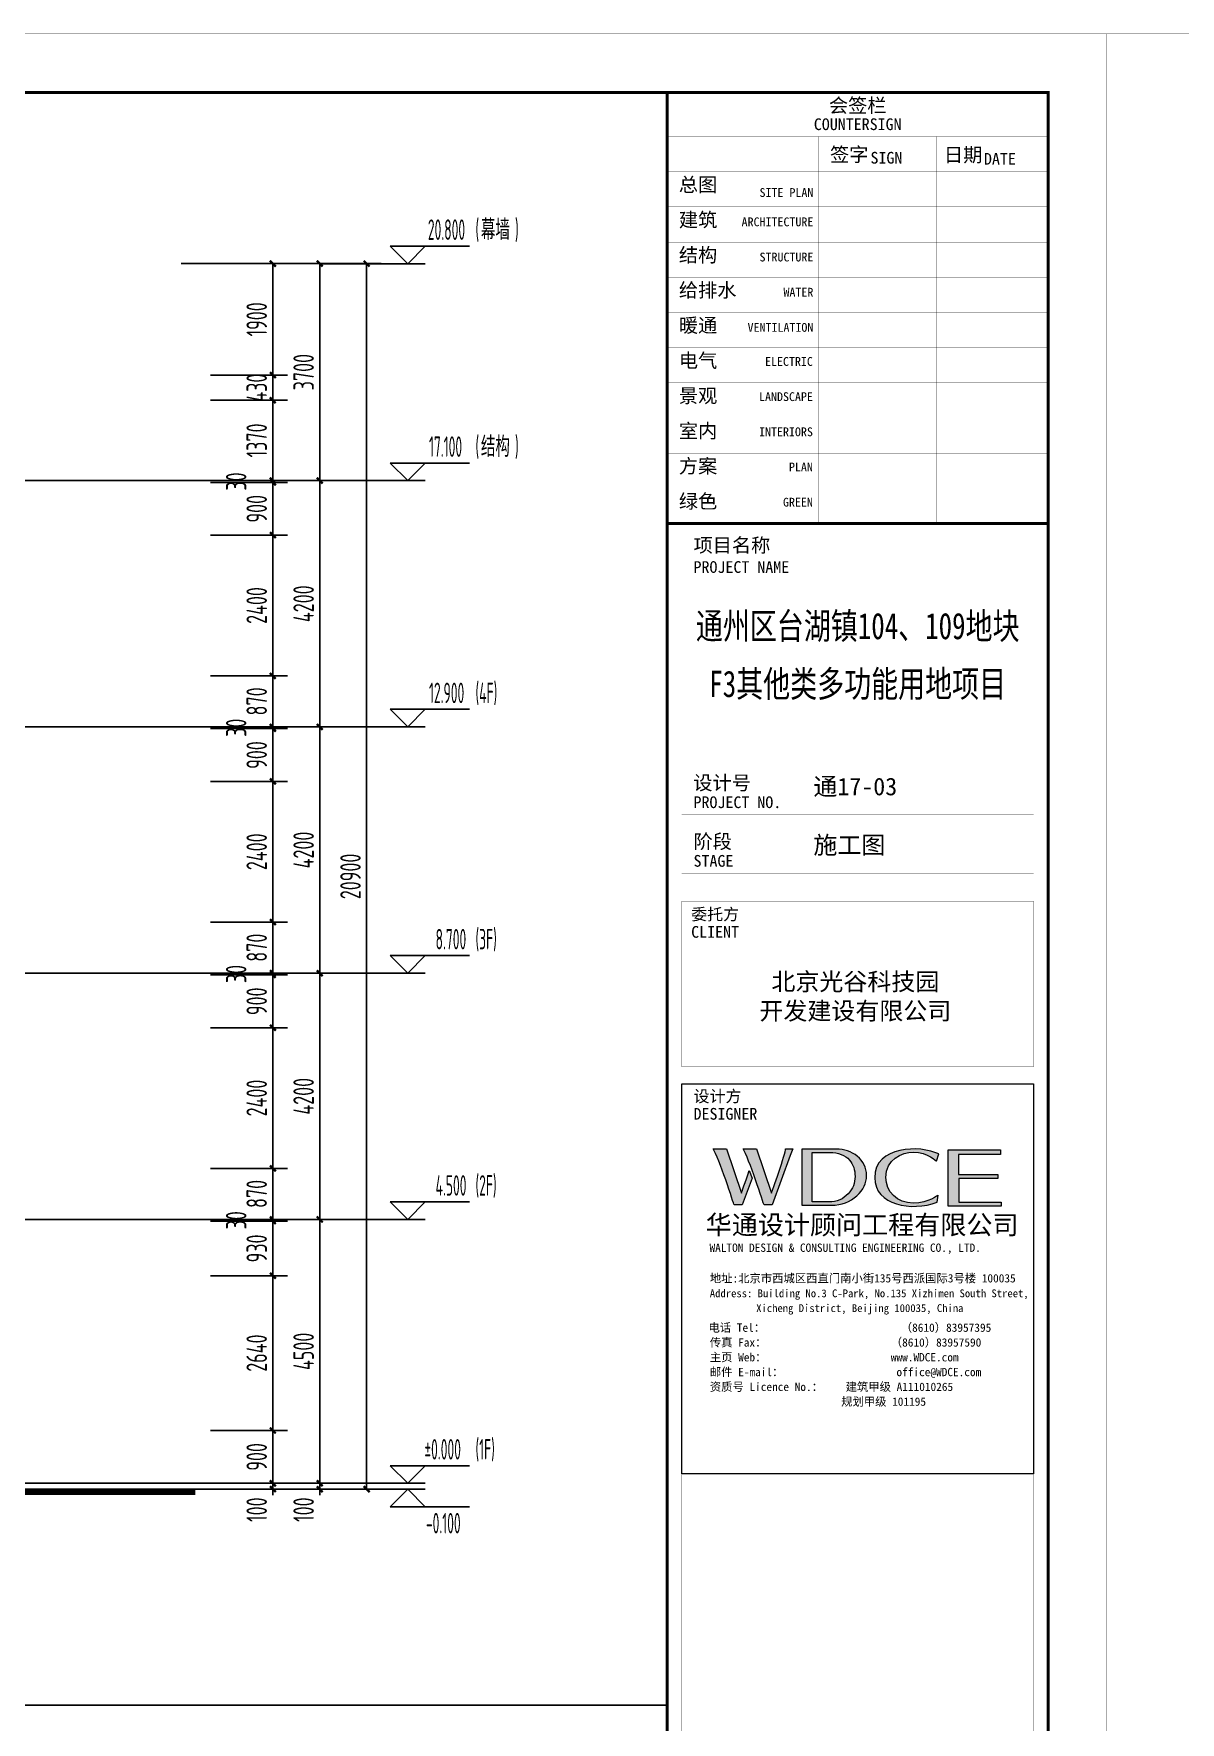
# Model space of a CAD drawing. Extents: x -863035 to 270371, y -8918 to 240488.
# Drawn here: x 126482 to 146036, y 143382 to 172177 of the extents above; entities that cross this region are included whole.
import ezdxf
from ezdxf.enums import TextEntityAlignment as Align

# ---------------------------------------------------------------- set-up
doc = ezdxf.new("R2010")
doc.units = 0
doc.header["$LTSCALE"] = 1000
doc.header["$MEASUREMENT"] = 0
doc.linetypes.add('109-34 轴网$0$L1$0$$AUDIT_BAD_LTYPE1', pattern=[0])
for name, color, linetype in [('01-标注_尺寸', 124, 'Continuous'), ('01-标注_标高', 200, 'Continuous'), ('01-标注_轴线坐标', 132, 'Continuous'), ('02-TEXT_标注', 130, 'Continuous'), ('E-立面', 255, 'Continuous'), ('E-立面轮廓', 241, 'Continuous')]:
    doc.layers.add(name, color=color, linetype=linetype)
doc.layers.add('04-不打印_辅助线', color=165, linetype='Continuous', plot=False)
doc.styles.add('_TCH_DIM', font='ROS1', dxfattribs={"width": 0.75, "bigfont": 'JD'})
doc.styles.add('_TCH_DIM_T3', font='ROS1', dxfattribs={"width": 0.75, "bigfont": 'JD'})
doc.styles.add('图签信息$0$hwxh', font='STXIHEI.TTF')
doc.styles.add('图签信息$0$华文细黑', font='STXIHEI.TTF', dxfattribs={"height": 10})
doc.dimstyles.new('_TCH_ARCH&&100', dxfattribs={"dimtxt": 350, "dimasz": 100, "dimexe": 250, "dimexo": 300, "dimgap": 100, "dimtad": 1, "dimdec": 0, "dimzin": 0, "dimdsep": 46, "dimtxsty": '_TCH_DIM_T3', "dimblk": 'ARCHTICK', "dimcen": 0.09, "dimclrt": 7, "dimazin": 2, "dimtfac": 1, "dimtdec": 0, "dimtix": 1, "dimtmove": 2, "dimatfit": 3, "dimfxl": 0, "dimtolj": 1, "dimtzin": 0, "dimarcsym": 0})

# ---------------------------------------------------------------- blocks, each defined once
blk = doc.blocks.new('图签信息$0$logo2')
h = blk.add_hatch(color=7)
h.paths.add_polyline_path([(19.02, -7.36), (15.84, -7.36), (15.84, -3.97), (18.97, -3.97), (18.97, -4.24), (16.46, -4.24), (16.46, -5.45), (18.81, -5.45), (18.81, -5.69), (16.47, -5.69), (16.47, -7.12), (19.02, -7.12)])
edge = h.paths.add_edge_path()
edge.add_spline(control_points=[(15.26, -4.21), (15.26, -4.21), (15.13, -4.65), (15.13, -4.65), (15.13, -4.65), (14.62, -4.1), (13.73, -4.1), (13.04, -4.1), (12.07, -4.54), (12.08, -5.62), (12.08, -6.49), (12.77, -7.16), (13.73, -7.17), (14.66, -7.17), (15.23, -6.68), (15.23, -6.68), (15.23, -6.68), (15.16, -7.11), (15.16, -7.11), (13.63, -7.7), (11.42, -7.29), (11.41, -5.64), (11.4, -3.72), (14.16, -3.66), (15.26, -4.21)], knot_values=[0, 0, 0, 0, 1, 1, 1, 2, 2, 2, 3, 3, 3, 4, 4, 4, 5, 5, 5, 6, 6, 6, 7, 7, 7, 8, 8, 8, 8], degree=3, periodic=0)
edge = h.paths.add_edge_path(flags=16)
edge.add_spline(control_points=[(10.23, -5.57), (10.23, -5.16), (10.12, -4.83), (9.9, -4.58), (9.63, -4.27), (9.23, -4.12), (8.69, -4.12), (8.69, -4.12), (7.64, -4.12), (7.64, -4.12), (7.64, -4.12), (7.64, -7.1), (7.64, -7.1), (7.64, -7.1), (8.66, -7.1), (8.66, -7.1), (9.13, -7.1), (9.52, -6.93), (9.82, -6.6), (10.09, -6.31), (10.23, -5.96), (10.23, -5.57)], knot_values=[0, 0, 0, 0, 1, 1, 1, 2, 2, 2, 3, 3, 3, 4, 4, 4, 5, 5, 5, 6, 6, 6, 7, 7, 7, 7], degree=3, periodic=0)
edge = h.paths.add_edge_path()
edge.add_spline(control_points=[(10.92, -5.51), (10.92, -5.96), (10.72, -6.37), (10.34, -6.72), (9.92, -7.1), (9.41, -7.29), (8.82, -7.29), (8.82, -7.29), (7.03, -7.29), (7.03, -7.29), (7.03, -7.29), (7.03, -3.92), (7.03, -3.92), (7.03, -3.92), (9.1, -3.92), (9.1, -3.92), (9.59, -3.92), (10.01, -4.06), (10.36, -4.34), (10.73, -4.64), (10.92, -5.03), (10.92, -5.51)], knot_values=[0, 0, 0, 0, 1, 1, 1, 2, 2, 2, 3, 3, 3, 4, 4, 4, 5, 5, 5, 6, 6, 6, 7, 7, 7, 7], degree=3, periodic=0)
at = {"lineweight": 0}
blk.add_lwpolyline([(19.02, -7.36), (15.84, -7.36), (15.84, -3.97), (18.97, -3.97), (18.97, -4.24), (16.46, -4.24), (16.46, -5.45), (18.81, -5.45), (18.81, -5.69), (16.47, -5.69), (16.47, -7.12), (19.02, -7.12), (19.02, -7.36)], dxfattribs=at)
for points, knots in [([(10.92, -5.51), (10.92, -5.96), (10.72, -6.37), (10.34, -6.72), (9.92, -7.1), (9.41, -7.29), (8.82, -7.29), (8.82, -7.29), (7.03, -7.29), (7.03, -7.29), (7.03, -7.29), (7.03, -3.92), (7.03, -3.92), (7.03, -3.92), (9.1, -3.92), (9.1, -3.92), (9.59, -3.92), (10.01, -4.06), (10.36, -4.34), (10.73, -4.64), (10.92, -5.03), (10.92, -5.51)], [0, 0, 0, 0, 1, 1, 1, 2, 2, 2, 3, 3, 3, 4, 4, 4, 5, 5, 5, 6, 6, 6, 7, 7, 7, 7]), ([(15.26, -4.21), (15.26, -4.21), (15.13, -4.65), (15.13, -4.65), (15.13, -4.65), (14.62, -4.1), (13.73, -4.1), (13.04, -4.1), (12.07, -4.54), (12.08, -5.62), (12.08, -6.49), (12.77, -7.16), (13.73, -7.17), (14.66, -7.17), (15.23, -6.68), (15.23, -6.68), (15.23, -6.68), (15.16, -7.11), (15.16, -7.11), (13.63, -7.7), (11.42, -7.29), (11.41, -5.64), (11.4, -3.72), (14.16, -3.66), (15.26, -4.21)], [0, 0, 0, 0, 1, 1, 1, 2, 2, 2, 3, 3, 3, 4, 4, 4, 5, 5, 5, 6, 6, 6, 7, 7, 7, 8, 8, 8, 8]), ([(10.23, -5.57), (10.23, -5.16), (10.12, -4.83), (9.9, -4.58), (9.63, -4.27), (9.23, -4.12), (8.69, -4.12), (8.69, -4.12), (7.64, -4.12), (7.64, -4.12), (7.64, -4.12), (7.64, -7.1), (7.64, -7.1), (7.64, -7.1), (8.66, -7.1), (8.66, -7.1), (9.13, -7.1), (9.52, -6.93), (9.82, -6.6), (10.09, -6.31), (10.23, -5.96), (10.23, -5.57)], [0, 0, 0, 0, 1, 1, 1, 2, 2, 2, 3, 3, 3, 4, 4, 4, 5, 5, 5, 6, 6, 6, 7, 7, 7, 7])]:
    blk.add_open_spline(points, degree=3, knots=knots, dxfattribs=at)
blk = doc.blocks.new('图签信息$0$logo1')
h = blk.add_hatch(color=8)
edge = h.paths.add_edge_path()
edge.add_spline(control_points=[(3.86, -5.21), (3.63, -5.88), (3.39, -6.56), (3.39, -6.56), (3.39, -6.56), (2.5, -3.91), (2.5, -3.91), (2.5, -3.91), (1.8, -3.91), (1.69, -3.91), (2.02, -4.39), (2.95, -7.27), (2.95, -7.27), (2.95, -7.27), (3.44, -7.27), (3.44, -7.27), (3.44, -7.27), (4.03, -5.66), (4.03, -5.66), (4.03, -5.66), (3.86, -5.21), (3.86, -5.21)], knot_values=[0, 0, 0, 0, 1, 1, 1, 2, 2, 2, 3, 3, 3, 4, 4, 4, 5, 5, 5, 6, 6, 6, 7, 7, 7, 7], degree=3, periodic=0)
h = blk.add_hatch(color=7)
edge = h.paths.add_edge_path()
edge.add_spline(control_points=[(6.04, -3.91), (6.09, -4.1), (5.2, -6.56), (5.2, -6.56), (5.2, -6.56), (4.3, -3.91), (4.3, -3.91), (4.3, -3.91), (3.6, -3.91), (3.49, -3.91), (3.82, -4.39), (4.75, -7.27), (4.75, -7.27), (4.75, -7.27), (5.24, -7.27), (5.24, -7.27), (5.24, -7.27), (6.33, -4.3), (6.33, -4.3), (6.33, -4.3), (6.48, -3.91), (6.48, -3.91), (6.48, -3.91), (6.21, -3.91), (6.04, -3.91)], knot_values=[0, 0, 0, 0, 1, 1, 1, 2, 2, 2, 3, 3, 3, 4, 4, 4, 5, 5, 5, 6, 6, 6, 7, 7, 7, 8, 8, 8, 8], degree=3, periodic=0)
at = {"color": 8, "lineweight": 0}
blk.add_open_spline([(3.86, -5.21), (3.63, -5.88), (3.39, -6.56), (3.39, -6.56), (3.39, -6.56), (2.5, -3.91), (2.5, -3.91), (2.5, -3.91), (1.8, -3.91), (1.69, -3.91), (2.02, -4.39), (2.95, -7.27), (2.95, -7.27), (2.95, -7.27), (3.44, -7.27), (3.44, -7.27), (3.44, -7.27), (4.03, -5.66), (4.03, -5.66), (4.03, -5.66), (3.86, -5.21), (3.86, -5.21)], degree=3, knots=[0, 0, 0, 0, 1, 1, 1, 2, 2, 2, 3, 3, 3, 4, 4, 4, 5, 5, 5, 6, 6, 6, 7, 7, 7, 7], dxfattribs=at)
at = {"lineweight": 0}
blk.add_open_spline([(6.04, -3.91), (6.09, -4.1), (5.2, -6.56), (5.2, -6.56), (5.2, -6.56), (4.3, -3.91), (4.3, -3.91), (4.3, -3.91), (3.6, -3.91), (3.49, -3.91), (3.82, -4.39), (4.75, -7.27), (4.75, -7.27), (4.75, -7.27), (5.24, -7.27), (5.24, -7.27), (5.24, -7.27), (6.33, -4.3), (6.33, -4.3), (6.33, -4.3), (6.48, -3.91), (6.48, -3.91), (6.48, -3.91), (6.21, -3.91), (6.04, -3.91)], degree=3, knots=[0, 0, 0, 0, 1, 1, 1, 2, 2, 2, 3, 3, 3, 4, 4, 4, 5, 5, 5, 6, 6, 6, 7, 7, 7, 8, 8, 8, 8], dxfattribs=at)
blk.add_blockref('图签信息$0$logo2', (0, 0))
blk = doc.blocks.new('图签信息$0$时间-logo')
at = {"layer": 'Defpoints', "lineweight": 0}
blk.add_lwpolyline([(0, -23.46), (-21.17, -23.46), (-21.17, 0), (0, 0), (0, -23.46)], dxfattribs=at)
blk.add_blockref('图签信息$0$logo1', (-20.97, 0))
at = {"style": '图签信息$0$hwxh'}
for s, height, p in [('华通设计顾问工程有限公司 ', 1.15, (-19.73, -9.05)), ('WALTON DESIGN & CONSULTING ENGINEERING CO., LTD.', 0.5, (-19.5, -10.1)), ('地址:北京市西城区西直门南小街135号西派国际3号楼 100035', 0.5, (-19.48, -11.94)), ('Address: Building No.3 C-Park, No.135 Xizhimen South Street, ', 0.47, (-19.48, -12.83)), ('Xicheng District, Beijing 100035, China ', 0.47, (-16.69, -13.72)), ('电话 Tel：                        （8610）83957395 ', 0.5, (-19.56, -14.91)), ('传真 Fax：                      （8610）83957590 ', 0.5, (-19.48, -15.8)), ('主页 Web：                      www.WDCE.com ', 0.5, (-19.48, -16.69)), ('邮件 E-mail：                    office@WDCE.com ', 0.5, (-19.48, -17.58)), ('资质号 Licence No.：    建筑甲级 A111010265 ', 0.5, (-19.48, -18.47)), ('   规划甲级 101195', 0.5, (-12.6, -19.36))]:
    blk.add_text(s, height=height, dxfattribs=at).set_placement(p)
blk = doc.blocks.new('图签信息')
at = {"const_width": 0.5}
for points in [[(-65, 574), (-65, 500.5), (0, 500.5), (0, 574)], [(-65, 0), (0, 0), (0, 500.5), (-65, 500.5)]]:
    blk.add_lwpolyline(points, close=True, dxfattribs=at)
at = {"const_width": 0.05}
for points in [[(-65, 566.5), (0, 566.5)], [(-39.14, 566.5), (-39.14, 500.5)], [(-19.1, 566.5), (-19.1, 500.5)], [(-65, 560.5), (0, 560.5)], [(-65, 554.5), (0, 554.5)], [(-65, 548.5), (0, 548.5)], [(-65, 542.5), (0, 542.5)], [(-65, 536.5), (0, 536.5)], [(-65, 530.5), (0, 530.5)], [(-65, 524.5), (0, 524.5)], [(-65, 518.5), (0, 518.5)], [(-65, 512.5), (0, 512.5)], [(-65, 512.5), (0, 512.5)], [(-65, 506.5), (0, 506.5)], [(-65, 500.5), (0, 500.5)], [(-62.5, 450.87), (-2.5, 450.87)], [(-62.5, 440.87), (-2.5, 440.87)], [(-2.5, 407.85), (-2.5, 436.12), (-62.5, 436.12), (-62.5, 407.85)], [(-62.5, 407.85), (-2.5, 407.85)], [(-62.5, 404.92), (-62.5, 227.83)], [(-62.5, 404.92), (-2.5, 404.92)], [(-62.5, 227.83), (-2.5, 227.83), (-2.5, 404.92)], [(-57.5, 338.36), (-7.5, 338.36)]]:
    blk.add_lwpolyline(points, dxfattribs=at)
at = {"ltscale": 0.001, "xscale": 2.834689937531525, "yscale": 2.834689937531525, "zscale": 2.834689937531525}
blk.add_blockref('图签信息$0$时间-logo', (-2.5, 404.92), dxfattribs=at)
at = {"style": '图签信息$0$华文细黑'}
for s, height, p in [('会签栏', 2.4, (-32.5, 573)), ('COUNTERSIGN', 2, (-32.5, 569.6))]:
    blk.add_text(s, height=height, dxfattribs=at).set_placement(p, align=Align.TOP_CENTER)
for s, height, p in [('签字', 2.4, (-37.22, 564.63)), ('日期', 2.4, (-17.79, 564.58)), ('SIGN', 2, (-30.32, 563.88)), ('DATE', 2, (-10.96, 563.7)), ('总图', 2.4, (-63, 559.5)), ('建筑', 2.4, (-63, 553.5)), ('结构', 2.4, (-63, 547.5)), ('给排水', 2.4, (-63, 541.5)), ('暖通', 2.4, (-63, 535.5)), ('电气', 2.4, (-63, 529.5)), ('景观', 2.4, (-63, 523.5)), ('室内', 2.4, (-63, 517.5)), ('方案', 2.4, (-63, 511.5)), ('绿色', 2.4, (-63, 505.5)), ('项目名称', 2.4, (-60.5, 498)), ('PROJECT NAME', 2, (-60.5, 494.08)), ('设计号', 2.4, (-60.54, 457.48)), ('PROJECT NO.', 2, (-60.5, 453.97)), ('阶段', 2.4, (-60.5, 447.47)), ('STAGE', 2, (-60.5, 443.97)), ('委托方', 2, (-60.9, 434.86)), ('CLIENT', 2, (-60.9, 431.86)), ('设计方', 2, (-60.5, 403.83)), ('DESIGNER', 2, (-60.5, 400.83))]:
    blk.add_text(s, height=height, dxfattribs=at).set_placement(p, align=Align.TOP_LEFT)
for s, p in [('SITE PLAN', (-40.06, 557.7)), ('ARCHITECTURE', (-40.06, 552.7)), ('STRUCTURE', (-40.06, 546.7)), ('WATER', (-40.06, 540.7)), ('VENTILATION', (-40.06, 534.7)), ('ELECTRIC', (-40.14, 528.89)), ('LANDSCAPE', (-40.14, 522.89)), ('INTERIORS', (-40.14, 516.89)), ('PLAN', (-40.14, 510.89)), ('GREEN', (-40.14, 504.89))]:
    blk.add_text(s, height=1.5, dxfattribs=at).set_placement(p, align=Align.TOP_RIGHT)
at = {"color": 4, "style": '图签信息$0$华文细黑', "width": 0.75}
for s, p in [('通州区台湖镇104、109地块', (-32.5, 480.78)), ('F3其他类多功能用地项目', (-32.5, 470.91))]:
    blk.add_text(s, height=4.5, dxfattribs=at).set_placement(p, align=Align.CENTER)
at = {"color": 4, "ltscale": 0.001, "char_height": 3, "width": 58.4895, "style": '图签信息$0$华文细黑'}
for s, insert, attachment_point in [('通17-03', (-40.06, 455.51), 4), ('施工图', (-40.06, 445.51), 4), ('北京光谷科技园\\P开发建设有限公司', (-32.9, 419.71), 5)]:
    blk.add_mtext(s, dxfattribs=dict(at, insert=insert, attachment_point=attachment_point))
blk = doc.blocks.new('图签-A1')
at = {"color": 2}
blk.add_blockref('图签信息', (0, 0), dxfattribs=at)
blk = doc.blocks.new('图框-A1')
for points, const_width in [([(0, 0), (841, 0), (841, 594), (0, 594)], 0.05), ([(766, 584), (25, 584), (25, 10), (766, 10)], 0.5)]:
    blk.add_lwpolyline(points, close=True, dxfattribs=dict(const_width=const_width))
blk = doc.blocks.new('_ArchTick')
at = {"color": 0, "linetype": 'ByBlock', "const_width": 0.4}
blk.add_lwpolyline([(-0.5, -0.5), (0.5, 0.5)], dxfattribs=at)
blk = doc.blocks.new('*D2307')
at = {"layer": '01-标注_轴线坐标', "color": 0, "lineweight": -2, "transparency": 16777216}
for p, q in [((66612, -2918), (69225, -2918)), ((68975, -23818), (68975, -2918)), ((66612, -23818), (69225, -23818))]:
    blk.add_line(p, q, dxfattribs=at)
at = {"layer": 'Defpoints', "color": 0, "transparency": 16777216}
for p in [(66312, -2918), (68975, -2918), (66312, -23818)]:
    blk.add_point(p, dxfattribs=at)
at = {"layer": '01-标注_轴线坐标', "color": 0, "lineweight": -2, "transparency": 16777216, "xscale": 100, "yscale": 100, "zscale": 100}
for p, rotation in [((68975, -2918), 90), ((68975, -23818), 270)]:
    blk.add_blockref('_ArchTick', p, dxfattribs=dict(at, rotation=rotation))
at = {"layer": '01-标注_轴线坐标', "color": 7, "transparency": 16777216, "insert": (68700, -13368), "char_height": 350, "attachment_point": 5, "rotation": 90, "style": '_TCH_DIM_T3'}
blk.add_mtext('\\A1;20900', dxfattribs=at)
blk = doc.blocks.new('*D2335')
at = {"layer": '01-标注_尺寸', "color": 0, "lineweight": -2, "transparency": 16777216}
for p, q in [((66312, -2918), (67625, -2918)), ((67375, -4818), (67375, -2918)), ((66312, -4818), (67625, -4818))]:
    blk.add_line(p, q, dxfattribs=at)
at = {"layer": 'Defpoints', "color": 0, "transparency": 16777216}
for p in [(66012, -2918), (67375, -2918), (66012, -4818)]:
    blk.add_point(p, dxfattribs=at)
at = {"layer": '01-标注_尺寸', "color": 0, "lineweight": -2, "transparency": 16777216, "xscale": 100, "yscale": 100, "zscale": 100}
for p, rotation in [((67375, -2918), 90), ((67375, -4818), 270)]:
    blk.add_blockref('_ArchTick', p, dxfattribs=dict(at, rotation=rotation))
at = {"layer": '01-标注_尺寸', "color": 7, "transparency": 16777216, "insert": (67100, -3868), "char_height": 350, "attachment_point": 5, "rotation": 90, "style": '_TCH_DIM_T3'}
blk.add_mtext('\\A1;1900', dxfattribs=at)
blk = doc.blocks.new('*D2336')
at = {"layer": '01-标注_尺寸', "color": 0, "lineweight": -2, "transparency": 16777216}
for p, q in [((66312, -4818), (67625, -4818)), ((67375, -4818), (67375, -4718)), ((67375, -5248), (67375, -4818)), ((66312, -5248), (67625, -5248)), ((67375, -5248), (67375, -5348))]:
    blk.add_line(p, q, dxfattribs=at)
at = {"layer": 'Defpoints', "color": 0, "transparency": 16777216}
for p in [(66012, -4818), (67375, -4818), (66012, -5248)]:
    blk.add_point(p, dxfattribs=at)
at = {"layer": '01-标注_尺寸', "color": 0, "lineweight": -2, "transparency": 16777216, "xscale": 100, "yscale": 100, "zscale": 100}
for p, rotation in [((67375, -4818), 270), ((67375, -5248), 90)]:
    blk.add_blockref('_ArchTick', p, dxfattribs=dict(at, rotation=rotation))
at = {"layer": '01-标注_尺寸', "color": 7, "transparency": 16777216, "insert": (67100, -5033), "char_height": 350, "attachment_point": 5, "rotation": 90, "style": '_TCH_DIM_T3'}
blk.add_mtext('\\A1;430', dxfattribs=at)
blk = doc.blocks.new('*D2337')
at = {"layer": '01-标注_尺寸', "color": 0, "lineweight": -2, "transparency": 16777216}
for p, q in [((66312, -5248), (67625, -5248)), ((67375, -6618), (67375, -5248)), ((66312, -6618), (67625, -6618))]:
    blk.add_line(p, q, dxfattribs=at)
at = {"layer": 'Defpoints', "color": 0, "transparency": 16777216}
for p in [(66012, -5248), (67375, -5248), (66012, -6618)]:
    blk.add_point(p, dxfattribs=at)
at = {"layer": '01-标注_尺寸', "color": 0, "lineweight": -2, "transparency": 16777216, "xscale": 100, "yscale": 100, "zscale": 100}
for p, rotation in [((67375, -5248), 90), ((67375, -6618), 270)]:
    blk.add_blockref('_ArchTick', p, dxfattribs=dict(at, rotation=rotation))
at = {"layer": '01-标注_尺寸', "color": 7, "transparency": 16777216, "insert": (67100, -5933), "char_height": 350, "attachment_point": 5, "rotation": 90, "style": '_TCH_DIM_T3'}
blk.add_mtext('\\A1;1370', dxfattribs=at)
blk = doc.blocks.new('*D2338')
at = {"layer": '01-标注_尺寸', "color": 0, "lineweight": -2, "transparency": 16777216}
for p, q in [((66312, -6618), (67625, -6618)), ((67375, -6618), (67375, -6518)), ((67375, -6648), (67375, -6618)), ((66312, -6648), (67625, -6648)), ((67375, -6648), (67375, -6748))]:
    blk.add_line(p, q, dxfattribs=at)
at = {"layer": 'Defpoints', "color": 0, "transparency": 16777216}
for p in [(66012, -6618), (67375, -6618), (66012, -6648)]:
    blk.add_point(p, dxfattribs=at)
at = {"layer": '01-标注_尺寸', "color": 0, "lineweight": -2, "transparency": 16777216, "xscale": 100, "yscale": 100, "zscale": 100}
for p, rotation in [((67375, -6618), 270), ((67375, -6648), 90)]:
    blk.add_blockref('_ArchTick', p, dxfattribs=dict(at, rotation=rotation))
at = {"layer": '01-标注_尺寸', "color": 7, "transparency": 16777216, "insert": (66750, -6633), "char_height": 350, "attachment_point": 5, "rotation": 90, "style": '_TCH_DIM_T3'}
blk.add_mtext('\\A1;30', dxfattribs=at)
blk = doc.blocks.new('*D2339')
at = {"layer": '01-标注_尺寸', "color": 0, "lineweight": -2, "transparency": 16777216}
for p, q in [((66312, -6648), (67625, -6648)), ((67375, -7548), (67375, -6648)), ((66312, -7548), (67625, -7548))]:
    blk.add_line(p, q, dxfattribs=at)
at = {"layer": 'Defpoints', "color": 0, "transparency": 16777216}
for p in [(66012, -6648), (67375, -6648), (66012, -7548)]:
    blk.add_point(p, dxfattribs=at)
at = {"layer": '01-标注_尺寸', "color": 0, "lineweight": -2, "transparency": 16777216, "xscale": 100, "yscale": 100, "zscale": 100}
for p, rotation in [((67375, -6648), 90), ((67375, -7548), 270)]:
    blk.add_blockref('_ArchTick', p, dxfattribs=dict(at, rotation=rotation))
at = {"layer": '01-标注_尺寸', "color": 7, "transparency": 16777216, "insert": (67100, -7098), "char_height": 350, "attachment_point": 5, "rotation": 90, "style": '_TCH_DIM_T3'}
blk.add_mtext('\\A1;900', dxfattribs=at)
blk = doc.blocks.new('*D2340')
at = {"layer": '01-标注_尺寸', "color": 0, "lineweight": -2, "transparency": 16777216}
for p, q in [((66312, -7548), (67625, -7548)), ((67375, -9948), (67375, -7548)), ((66312, -9948), (67625, -9948))]:
    blk.add_line(p, q, dxfattribs=at)
at = {"layer": 'Defpoints', "color": 0, "transparency": 16777216}
for p in [(66012, -7548), (67375, -7548), (66012, -9948)]:
    blk.add_point(p, dxfattribs=at)
at = {"layer": '01-标注_尺寸', "color": 0, "lineweight": -2, "transparency": 16777216, "xscale": 100, "yscale": 100, "zscale": 100}
for p, rotation in [((67375, -7548), 90), ((67375, -9948), 270)]:
    blk.add_blockref('_ArchTick', p, dxfattribs=dict(at, rotation=rotation))
at = {"layer": '01-标注_尺寸', "color": 7, "transparency": 16777216, "insert": (67100, -8748), "char_height": 350, "attachment_point": 5, "rotation": 90, "style": '_TCH_DIM_T3'}
blk.add_mtext('\\A1;2400', dxfattribs=at)
blk = doc.blocks.new('*D2341')
at = {"layer": '01-标注_尺寸', "color": 0, "lineweight": -2, "transparency": 16777216}
for p, q in [((66312, -9948), (67625, -9948)), ((67375, -10818), (67375, -9948)), ((66312, -10818), (67625, -10818))]:
    blk.add_line(p, q, dxfattribs=at)
at = {"layer": 'Defpoints', "color": 0, "transparency": 16777216}
for p in [(66012, -9948), (67375, -9948), (66012, -10818)]:
    blk.add_point(p, dxfattribs=at)
at = {"layer": '01-标注_尺寸', "color": 0, "lineweight": -2, "transparency": 16777216, "xscale": 100, "yscale": 100, "zscale": 100}
for p, rotation in [((67375, -9948), 90), ((67375, -10818), 270)]:
    blk.add_blockref('_ArchTick', p, dxfattribs=dict(at, rotation=rotation))
at = {"layer": '01-标注_尺寸', "color": 7, "transparency": 16777216, "insert": (67100, -10383), "char_height": 350, "attachment_point": 5, "rotation": 90, "style": '_TCH_DIM_T3'}
blk.add_mtext('\\A1;870', dxfattribs=at)
blk = doc.blocks.new('*D2342')
at = {"layer": '01-标注_尺寸', "color": 0, "lineweight": -2, "transparency": 16777216}
for p, q in [((66312, -10818), (67625, -10818)), ((66312, -10848), (67625, -10848)), ((67375, -10818), (67375, -10718)), ((67375, -10848), (67375, -10818)), ((67375, -10848), (67375, -10948))]:
    blk.add_line(p, q, dxfattribs=at)
at = {"layer": 'Defpoints', "color": 0, "transparency": 16777216}
for p in [(66012, -10818), (66012, -10848), (67375, -10818)]:
    blk.add_point(p, dxfattribs=at)
at = {"layer": '01-标注_尺寸', "color": 0, "lineweight": -2, "transparency": 16777216, "xscale": 100, "yscale": 100, "zscale": 100}
for p, rotation in [((67375, -10818), 270), ((67375, -10848), 90)]:
    blk.add_blockref('_ArchTick', p, dxfattribs=dict(at, rotation=rotation))
at = {"layer": '01-标注_尺寸', "color": 7, "transparency": 16777216, "insert": (66750, -10833), "char_height": 350, "attachment_point": 5, "rotation": 90, "style": '_TCH_DIM_T3'}
blk.add_mtext('\\A1;30', dxfattribs=at)
blk = doc.blocks.new('*D2343')
at = {"layer": '01-标注_尺寸', "color": 0, "lineweight": -2, "transparency": 16777216}
for p, q in [((66312, -10848), (67625, -10848)), ((67375, -11748), (67375, -10848)), ((66312, -11748), (67625, -11748))]:
    blk.add_line(p, q, dxfattribs=at)
at = {"layer": 'Defpoints', "color": 0, "transparency": 16777216}
for p in [(66012, -10848), (67375, -10848), (66012, -11748)]:
    blk.add_point(p, dxfattribs=at)
at = {"layer": '01-标注_尺寸', "color": 0, "lineweight": -2, "transparency": 16777216, "xscale": 100, "yscale": 100, "zscale": 100}
for p, rotation in [((67375, -10848), 90), ((67375, -11748), 270)]:
    blk.add_blockref('_ArchTick', p, dxfattribs=dict(at, rotation=rotation))
at = {"layer": '01-标注_尺寸', "color": 7, "transparency": 16777216, "insert": (67100, -11298), "char_height": 350, "attachment_point": 5, "rotation": 90, "style": '_TCH_DIM_T3'}
blk.add_mtext('\\A1;900', dxfattribs=at)
blk = doc.blocks.new('*D2344')
at = {"layer": '01-标注_尺寸', "color": 0, "lineweight": -2, "transparency": 16777216}
for p, q in [((66312, -11748), (67625, -11748)), ((67375, -14148), (67375, -11748)), ((66312, -14148), (67625, -14148))]:
    blk.add_line(p, q, dxfattribs=at)
at = {"layer": 'Defpoints', "color": 0, "transparency": 16777216}
for p in [(66012, -11748), (67375, -11748), (66012, -14148)]:
    blk.add_point(p, dxfattribs=at)
at = {"layer": '01-标注_尺寸', "color": 0, "lineweight": -2, "transparency": 16777216, "xscale": 100, "yscale": 100, "zscale": 100}
for p, rotation in [((67375, -11748), 90), ((67375, -14148), 270)]:
    blk.add_blockref('_ArchTick', p, dxfattribs=dict(at, rotation=rotation))
at = {"layer": '01-标注_尺寸', "color": 7, "transparency": 16777216, "insert": (67100, -12948), "char_height": 350, "attachment_point": 5, "rotation": 90, "style": '_TCH_DIM_T3'}
blk.add_mtext('\\A1;2400', dxfattribs=at)
blk = doc.blocks.new('*D2345')
at = {"layer": '01-标注_尺寸', "color": 0, "lineweight": -2, "transparency": 16777216}
for p, q in [((66312, -14148), (67625, -14148)), ((67375, -15018), (67375, -14148)), ((66312, -15018), (67625, -15018))]:
    blk.add_line(p, q, dxfattribs=at)
at = {"layer": 'Defpoints', "color": 0, "transparency": 16777216}
for p in [(66012, -14148), (67375, -14148), (66012, -15018)]:
    blk.add_point(p, dxfattribs=at)
at = {"layer": '01-标注_尺寸', "color": 0, "lineweight": -2, "transparency": 16777216, "xscale": 100, "yscale": 100, "zscale": 100}
for p, rotation in [((67375, -14148), 90), ((67375, -15018), 270)]:
    blk.add_blockref('_ArchTick', p, dxfattribs=dict(at, rotation=rotation))
at = {"layer": '01-标注_尺寸', "color": 7, "transparency": 16777216, "insert": (67100, -14583), "char_height": 350, "attachment_point": 5, "rotation": 90, "style": '_TCH_DIM_T3'}
blk.add_mtext('\\A1;870', dxfattribs=at)
blk = doc.blocks.new('*D2346')
at = {"layer": '01-标注_尺寸', "color": 0, "lineweight": -2, "transparency": 16777216}
for p, q in [((67375, -15018), (67375, -14918)), ((66312, -15018), (67625, -15018)), ((66312, -15048), (67625, -15048)), ((67375, -15048), (67375, -15018)), ((67375, -15048), (67375, -15148))]:
    blk.add_line(p, q, dxfattribs=at)
at = {"layer": 'Defpoints', "color": 0, "transparency": 16777216}
for p in [(66012, -15018), (66012, -15048), (67375, -15018)]:
    blk.add_point(p, dxfattribs=at)
at = {"layer": '01-标注_尺寸', "color": 0, "lineweight": -2, "transparency": 16777216, "xscale": 100, "yscale": 100, "zscale": 100}
for p, rotation in [((67375, -15018), 270), ((67375, -15048), 90)]:
    blk.add_blockref('_ArchTick', p, dxfattribs=dict(at, rotation=rotation))
at = {"layer": '01-标注_尺寸', "color": 7, "transparency": 16777216, "insert": (66750, -15033), "char_height": 350, "attachment_point": 5, "rotation": 90, "style": '_TCH_DIM_T3'}
blk.add_mtext('\\A1;30', dxfattribs=at)
blk = doc.blocks.new('*D2347')
at = {"layer": '01-标注_尺寸', "color": 0, "lineweight": -2, "transparency": 16777216}
for p, q in [((66312, -15048), (67625, -15048)), ((67375, -15948), (67375, -15048)), ((66312, -15948), (67625, -15948))]:
    blk.add_line(p, q, dxfattribs=at)
at = {"layer": 'Defpoints', "color": 0, "transparency": 16777216}
for p in [(66012, -15048), (67375, -15048), (66012, -15948)]:
    blk.add_point(p, dxfattribs=at)
at = {"layer": '01-标注_尺寸', "color": 0, "lineweight": -2, "transparency": 16777216, "xscale": 100, "yscale": 100, "zscale": 100}
for p, rotation in [((67375, -15048), 90), ((67375, -15948), 270)]:
    blk.add_blockref('_ArchTick', p, dxfattribs=dict(at, rotation=rotation))
at = {"layer": '01-标注_尺寸', "color": 7, "transparency": 16777216, "insert": (67100, -15498), "char_height": 350, "attachment_point": 5, "rotation": 90, "style": '_TCH_DIM_T3'}
blk.add_mtext('\\A1;900', dxfattribs=at)
blk = doc.blocks.new('*D2348')
at = {"layer": '01-标注_尺寸', "color": 0, "lineweight": -2, "transparency": 16777216}
for p, q in [((66312, -15948), (67625, -15948)), ((67375, -18348), (67375, -15948)), ((66312, -18348), (67625, -18348))]:
    blk.add_line(p, q, dxfattribs=at)
at = {"layer": 'Defpoints', "color": 0, "transparency": 16777216}
for p in [(66012, -15948), (67375, -15948), (66012, -18348)]:
    blk.add_point(p, dxfattribs=at)
at = {"layer": '01-标注_尺寸', "color": 0, "lineweight": -2, "transparency": 16777216, "xscale": 100, "yscale": 100, "zscale": 100}
for p, rotation in [((67375, -15948), 90), ((67375, -18348), 270)]:
    blk.add_blockref('_ArchTick', p, dxfattribs=dict(at, rotation=rotation))
at = {"layer": '01-标注_尺寸', "color": 7, "transparency": 16777216, "insert": (67100, -17148), "char_height": 350, "attachment_point": 5, "rotation": 90, "style": '_TCH_DIM_T3'}
blk.add_mtext('\\A1;2400', dxfattribs=at)
blk = doc.blocks.new('*D2349')
at = {"layer": '01-标注_尺寸', "color": 0, "lineweight": -2, "transparency": 16777216}
for p, q in [((66312, -18348), (67625, -18348)), ((67375, -19218), (67375, -18348)), ((66312, -19218), (67625, -19218))]:
    blk.add_line(p, q, dxfattribs=at)
at = {"layer": 'Defpoints', "color": 0, "transparency": 16777216}
for p in [(66012, -18348), (67375, -18348), (66012, -19218)]:
    blk.add_point(p, dxfattribs=at)
at = {"layer": '01-标注_尺寸', "color": 0, "lineweight": -2, "transparency": 16777216, "xscale": 100, "yscale": 100, "zscale": 100}
for p, rotation in [((67375, -18348), 90), ((67375, -19218), 270)]:
    blk.add_blockref('_ArchTick', p, dxfattribs=dict(at, rotation=rotation))
at = {"layer": '01-标注_尺寸', "color": 7, "transparency": 16777216, "insert": (67100, -18783), "char_height": 350, "attachment_point": 5, "rotation": 90, "style": '_TCH_DIM_T3'}
blk.add_mtext('\\A1;870', dxfattribs=at)
blk = doc.blocks.new('*D2350')
at = {"layer": '01-标注_尺寸', "color": 0, "lineweight": -2, "transparency": 16777216}
for p, q in [((66312, -19218), (67625, -19218)), ((66312, -19248), (67625, -19248)), ((67375, -19218), (67375, -19118)), ((67375, -19248), (67375, -19218)), ((67375, -19248), (67375, -19348))]:
    blk.add_line(p, q, dxfattribs=at)
at = {"layer": 'Defpoints', "color": 0, "transparency": 16777216}
for p in [(66012, -19218), (66012, -19248), (67375, -19218)]:
    blk.add_point(p, dxfattribs=at)
at = {"layer": '01-标注_尺寸', "color": 0, "lineweight": -2, "transparency": 16777216, "xscale": 100, "yscale": 100, "zscale": 100}
for p, rotation in [((67375, -19218), 270), ((67375, -19248), 90)]:
    blk.add_blockref('_ArchTick', p, dxfattribs=dict(at, rotation=rotation))
at = {"layer": '01-标注_尺寸', "color": 7, "transparency": 16777216, "insert": (66750, -19233), "char_height": 350, "attachment_point": 5, "rotation": 90, "style": '_TCH_DIM_T3'}
blk.add_mtext('\\A1;30', dxfattribs=at)
blk = doc.blocks.new('*D2351')
at = {"layer": '01-标注_尺寸', "color": 0, "lineweight": -2, "transparency": 16777216}
for p, q in [((66312, -19248), (67625, -19248)), ((67375, -20178), (67375, -19248)), ((66312, -20178), (67625, -20178))]:
    blk.add_line(p, q, dxfattribs=at)
at = {"layer": 'Defpoints', "color": 0, "transparency": 16777216}
for p in [(66012, -19248), (67375, -19248), (66012, -20178)]:
    blk.add_point(p, dxfattribs=at)
at = {"layer": '01-标注_尺寸', "color": 0, "lineweight": -2, "transparency": 16777216, "xscale": 100, "yscale": 100, "zscale": 100}
for p, rotation in [((67375, -19248), 90), ((67375, -20178), 270)]:
    blk.add_blockref('_ArchTick', p, dxfattribs=dict(at, rotation=rotation))
at = {"layer": '01-标注_尺寸', "color": 7, "transparency": 16777216, "insert": (67100, -19713), "char_height": 350, "attachment_point": 5, "rotation": 90, "style": '_TCH_DIM_T3'}
blk.add_mtext('\\A1;930', dxfattribs=at)
blk = doc.blocks.new('*D2352')
at = {"layer": '01-标注_尺寸', "color": 0, "lineweight": -2, "transparency": 16777216}
for p, q in [((66312, -20178), (67625, -20178)), ((67375, -22818), (67375, -20178)), ((66312, -22818), (67625, -22818))]:
    blk.add_line(p, q, dxfattribs=at)
at = {"layer": 'Defpoints', "color": 0, "transparency": 16777216}
for p in [(66012, -20178), (67375, -20178), (66012, -22818)]:
    blk.add_point(p, dxfattribs=at)
at = {"layer": '01-标注_尺寸', "color": 0, "lineweight": -2, "transparency": 16777216, "xscale": 100, "yscale": 100, "zscale": 100}
for p, rotation in [((67375, -20178), 90), ((67375, -22818), 270)]:
    blk.add_blockref('_ArchTick', p, dxfattribs=dict(at, rotation=rotation))
at = {"layer": '01-标注_尺寸', "color": 7, "transparency": 16777216, "insert": (67100, -21498), "char_height": 350, "attachment_point": 5, "rotation": 90, "style": '_TCH_DIM_T3'}
blk.add_mtext('\\A1;2640', dxfattribs=at)
blk = doc.blocks.new('*D2353')
at = {"layer": '01-标注_尺寸', "color": 0, "lineweight": -2, "transparency": 16777216}
for p, q in [((66312, -22818), (67625, -22818)), ((67375, -23718), (67375, -22818)), ((66312, -23718), (67625, -23718))]:
    blk.add_line(p, q, dxfattribs=at)
at = {"layer": 'Defpoints', "color": 0, "transparency": 16777216}
for p in [(66012, -22818), (67375, -22818), (66012, -23718)]:
    blk.add_point(p, dxfattribs=at)
at = {"layer": '01-标注_尺寸', "color": 0, "lineweight": -2, "transparency": 16777216, "xscale": 100, "yscale": 100, "zscale": 100}
for p, rotation in [((67375, -22818), 90), ((67375, -23718), 270)]:
    blk.add_blockref('_ArchTick', p, dxfattribs=dict(at, rotation=rotation))
at = {"layer": '01-标注_尺寸', "color": 7, "transparency": 16777216, "insert": (67100, -23268), "char_height": 350, "attachment_point": 5, "rotation": 90, "style": '_TCH_DIM_T3'}
blk.add_mtext('\\A1;900', dxfattribs=at)
blk = doc.blocks.new('*D2354')
at = {"layer": '01-标注_尺寸', "color": 0, "lineweight": -2, "transparency": 16777216}
for p, q in [((66312, -23718), (67625, -23718)), ((66312, -23818), (67625, -23818)), ((67375, -23718), (67375, -23618)), ((67375, -23818), (67375, -23718)), ((67375, -23818), (67375, -23918))]:
    blk.add_line(p, q, dxfattribs=at)
at = {"layer": 'Defpoints', "color": 0, "transparency": 16777216}
for p in [(66012, -23718), (66012, -23818), (67375, -23718)]:
    blk.add_point(p, dxfattribs=at)
at = {"layer": '01-标注_尺寸', "color": 0, "lineweight": -2, "transparency": 16777216, "xscale": 100, "yscale": 100, "zscale": 100}
for p, rotation in [((67375, -23718), 270), ((67375, -23818), 90)]:
    blk.add_blockref('_ArchTick', p, dxfattribs=dict(at, rotation=rotation))
at = {"layer": '01-标注_尺寸', "color": 7, "transparency": 16777216, "insert": (67100, -24168), "char_height": 350, "attachment_point": 5, "rotation": 90, "style": '_TCH_DIM_T3'}
blk.add_mtext('\\A1;100', dxfattribs=at)
blk = doc.blocks.new('*D2355')
at = {"layer": '01-标注_轴线坐标', "color": 0, "lineweight": -2, "transparency": 16777216}
for p, q in [((65812, -23718), (68425, -23718)), ((65812, -23818), (68425, -23818)), ((68175, -23718), (68175, -23618)), ((68175, -23818), (68175, -23718)), ((68175, -23818), (68175, -23918))]:
    blk.add_line(p, q, dxfattribs=at)
at = {"layer": 'Defpoints', "color": 0, "transparency": 16777216}
for p in [(65512, -23718), (65512, -23818), (68175, -23718)]:
    blk.add_point(p, dxfattribs=at)
at = {"layer": '01-标注_轴线坐标', "color": 0, "lineweight": -2, "transparency": 16777216, "xscale": 100, "yscale": 100, "zscale": 100}
for p, rotation in [((68175, -23718), 270), ((68175, -23818), 90)]:
    blk.add_blockref('_ArchTick', p, dxfattribs=dict(at, rotation=rotation))
at = {"layer": '01-标注_轴线坐标', "color": 7, "transparency": 16777216, "insert": (67900, -24168), "char_height": 350, "attachment_point": 5, "rotation": 90, "style": '_TCH_DIM_T3'}
blk.add_mtext('\\A1;100', dxfattribs=at)
blk = doc.blocks.new('*D2356')
at = {"layer": '01-标注_轴线坐标', "color": 0, "lineweight": -2, "transparency": 16777216}
for p, q in [((65812, -19218), (68425, -19218)), ((68175, -23718), (68175, -19218)), ((65812, -23718), (68425, -23718))]:
    blk.add_line(p, q, dxfattribs=at)
at = {"layer": 'Defpoints', "color": 0, "transparency": 16777216}
for p in [(65512, -19218), (68175, -19218), (65512, -23718)]:
    blk.add_point(p, dxfattribs=at)
at = {"layer": '01-标注_轴线坐标', "color": 0, "lineweight": -2, "transparency": 16777216, "xscale": 100, "yscale": 100, "zscale": 100}
for p, rotation in [((68175, -19218), 90), ((68175, -23718), 270)]:
    blk.add_blockref('_ArchTick', p, dxfattribs=dict(at, rotation=rotation))
at = {"layer": '01-标注_轴线坐标', "color": 7, "transparency": 16777216, "insert": (67900, -21468), "char_height": 350, "attachment_point": 5, "rotation": 90, "style": '_TCH_DIM_T3'}
blk.add_mtext('\\A1;4500', dxfattribs=at)
blk = doc.blocks.new('*D2357')
at = {"layer": '01-标注_轴线坐标', "color": 0, "lineweight": -2, "transparency": 16777216}
for p, q in [((65812, -15018), (68425, -15018)), ((68175, -19218), (68175, -15018)), ((65812, -19218), (68425, -19218))]:
    blk.add_line(p, q, dxfattribs=at)
at = {"layer": 'Defpoints', "color": 0, "transparency": 16777216}
for p in [(65512, -15018), (68175, -15018), (65512, -19218)]:
    blk.add_point(p, dxfattribs=at)
at = {"layer": '01-标注_轴线坐标', "color": 0, "lineweight": -2, "transparency": 16777216, "xscale": 100, "yscale": 100, "zscale": 100}
for p, rotation in [((68175, -15018), 90), ((68175, -19218), 270)]:
    blk.add_blockref('_ArchTick', p, dxfattribs=dict(at, rotation=rotation))
at = {"layer": '01-标注_轴线坐标', "color": 7, "transparency": 16777216, "insert": (67900, -17118), "char_height": 350, "attachment_point": 5, "rotation": 90, "style": '_TCH_DIM_T3'}
blk.add_mtext('\\A1;4200', dxfattribs=at)
blk = doc.blocks.new('*D2358')
at = {"layer": '01-标注_轴线坐标', "color": 0, "lineweight": -2, "transparency": 16777216}
for p, q in [((65812, -10818), (68425, -10818)), ((68175, -15018), (68175, -10818)), ((65812, -15018), (68425, -15018))]:
    blk.add_line(p, q, dxfattribs=at)
at = {"layer": 'Defpoints', "color": 0, "transparency": 16777216}
for p in [(65512, -10818), (68175, -10818), (65512, -15018)]:
    blk.add_point(p, dxfattribs=at)
at = {"layer": '01-标注_轴线坐标', "color": 0, "lineweight": -2, "transparency": 16777216, "xscale": 100, "yscale": 100, "zscale": 100}
for p, rotation in [((68175, -10818), 90), ((68175, -15018), 270)]:
    blk.add_blockref('_ArchTick', p, dxfattribs=dict(at, rotation=rotation))
at = {"layer": '01-标注_轴线坐标', "color": 7, "transparency": 16777216, "insert": (67900, -12918), "char_height": 350, "attachment_point": 5, "rotation": 90, "style": '_TCH_DIM_T3'}
blk.add_mtext('\\A1;4200', dxfattribs=at)
blk = doc.blocks.new('*D2359')
at = {"layer": '01-标注_轴线坐标', "color": 0, "lineweight": -2, "transparency": 16777216}
for p, q in [((65812, -6618), (68425, -6618)), ((68175, -10818), (68175, -6618)), ((65812, -10818), (68425, -10818))]:
    blk.add_line(p, q, dxfattribs=at)
at = {"layer": 'Defpoints', "color": 0, "transparency": 16777216}
for p in [(65512, -6618), (68175, -6618), (65512, -10818)]:
    blk.add_point(p, dxfattribs=at)
at = {"layer": '01-标注_轴线坐标', "color": 0, "lineweight": -2, "transparency": 16777216, "xscale": 100, "yscale": 100, "zscale": 100}
for p, rotation in [((68175, -6618), 90), ((68175, -10818), 270)]:
    blk.add_blockref('_ArchTick', p, dxfattribs=dict(at, rotation=rotation))
at = {"layer": '01-标注_轴线坐标', "color": 7, "transparency": 16777216, "insert": (67900, -8718), "char_height": 350, "attachment_point": 5, "rotation": 90, "style": '_TCH_DIM_T3'}
blk.add_mtext('\\A1;4200', dxfattribs=at)
blk = doc.blocks.new('*D2360')
at = {"layer": '01-标注_轴线坐标', "color": 0, "lineweight": -2, "transparency": 16777216}
for p, q in [((65812, -2918), (68425, -2918)), ((68175, -6618), (68175, -2918)), ((65812, -6618), (68425, -6618))]:
    blk.add_line(p, q, dxfattribs=at)
at = {"layer": 'Defpoints', "color": 0, "transparency": 16777216}
for p in [(65512, -2918), (68175, -2918), (65512, -6618)]:
    blk.add_point(p, dxfattribs=at)
at = {"layer": '01-标注_轴线坐标', "color": 0, "lineweight": -2, "transparency": 16777216, "xscale": 100, "yscale": 100, "zscale": 100}
for p, rotation in [((68175, -2918), 90), ((68175, -6618), 270)]:
    blk.add_blockref('_ArchTick', p, dxfattribs=dict(at, rotation=rotation))
at = {"layer": '01-标注_轴线坐标', "color": 7, "transparency": 16777216, "insert": (67900, -4768), "char_height": 350, "attachment_point": 5, "rotation": 90, "style": '_TCH_DIM_T3'}
blk.add_mtext('\\A1;3700', dxfattribs=at)
blk = doc.blocks.new('图框-A1+1-4')
at = {"const_width": 0.05}
blk.add_lwpolyline([(0, 0), (1051, 0), (1051, 594), (0, 594)], close=True, dxfattribs=at)
blk = doc.blocks.new('jyhdrtjy')
at = {"layer": '01-标注_标高'}
for p, q in [((69674.8, -2918.3), (69374.8, -2618.3)), ((69374.8, -2618.3), (70731.3, -2618.3)), ((69674.8, -2918.3), (69974.8, -2618.3)), ((68174.8, -2918.3), (69974.8, -2918.3)), ((69674.8, -6618.3), (69374.8, -6318.3)), ((69374.8, -6318.3), (70731.3, -6318.3)), ((69674.8, -6618.3), (69974.8, -6318.3)), ((68174.8, -6618.3), (69974.8, -6618.3)), ((69674.8, -10818.3), (69374.8, -10518.3)), ((69374.8, -10518.3), (70731.3, -10518.3)), ((69674.8, -10818.3), (69974.8, -10518.3)), ((68174.8, -10818.3), (69974.8, -10818.3)), ((69674.8, -15018.3), (69374.8, -14718.3)), ((69374.8, -14718.3), (70731.3, -14718.3)), ((69674.8, -15018.3), (69974.8, -14718.3)), ((68174.8, -15018.3), (69974.8, -15018.3)), ((69674.8, -19218.3), (69374.8, -18918.3)), ((69374.8, -18918.3), (70731.3, -18918.3)), ((69674.8, -19218.3), (69974.8, -18918.3)), ((68174.8, -19218.3), (69974.8, -19218.3)), ((69674.8, -23718.3), (69374.8, -23418.3)), ((69374.8, -23418.3), (70731.3, -23418.3)), ((69674.8, -23718.3), (69974.8, -23418.3)), ((68174.8, -23718.3), (69974.8, -23718.3)), ((68174.8, -23818.3), (69974.8, -23818.3)), ((69674.8, -23818.3), (69374.8, -24118.3)), ((69674.8, -23818.3), (69974.8, -24118.3)), ((69374.8, -24118.3), (70731.3, -24118.3))]:
    blk.add_line(p, q, dxfattribs=at)
at = {"layer": '04-不打印_辅助线'}
for points in [[(6141.3, -6618.3), (66053.6, -6618.3)], [(6141.3, -10818.3), (66053.6, -10818.3)], [(6141.3, -15018.3), (66053.6, -15018.3)], [(6141.3, -19218.3), (66053.6, -19218.3)], [(6141.3, -23718.3), (66053.6, -23718.3)]]:
    blk.add_lwpolyline(points, dxfattribs=at)
at = {"layer": 'E-立面', "linetype": '109-34 轴网$0$L1$0$$AUDIT_BAD_LTYPE1'}
blk.add_lwpolyline([(66053.6, -23818.3), (6164.3, -23818.3)], dxfattribs=at)
at = {"layer": 'E-立面轮廓', "linetype": '109-34 轴网$0$L1$0$$AUDIT_BAD_LTYPE1', "const_width": 100}
blk.add_lwpolyline([(66053.6, -23868.3), (6164.3, -23868.3)], dxfattribs=at)
at = {"layer": '02-TEXT_标注', "style": '_TCH_DIM'}
for s, height, width, p in [('20.800', 350, 0.5625, (70018.8, -2513.3)), ('(', 350, 0.5625, (70831.3, -2513.3)), ('幕墙', 347.29, 0.75, (70923.2, -2513.3)), (')', 350, 0.5625, (71505.2, -2513.3)), ('17.100', 350, 0.5625, (70038.5, -6213.3)), ('(', 350, 0.5625, (70831.3, -6213.3)), ('结构', 347.29, 0.75, (70923.2, -6213.3)), (')', 350, 0.5625, (71505.2, -6213.3)), ('12.900', 350, 0.5625, (70038.5, -10413.3)), ('(4F)', 350, 0.5625, (70831.3, -10413.3)), ('8.700', 350, 0.5625, (70150.1, -14613.3)), ('(3F)', 350, 0.5625, (70831.3, -14613.3)), ('(2F)', 350, 0.5625, (70831.3, -18813.3)), ('4.500', 350, 0.5625, (70150.1, -18813.3)), ('%%P0.000', 350, 0.5625, (69959.8, -23313.3)), ('(1F)', 350, 0.5625, (70831.3, -23313.3)), ('-0.100', 350, 0.5625, (69986, -24573.3))]:
    blk.add_text(s, height=height, dxfattribs=dict(at, width=width)).set_placement(p)
at = {"layer": '01-标注_尺寸'}
for p1, p2, picture, middle in [((66011.8, -4818.3), (66011.8, -2918.3), '*D2335', (67099.8, -3868.3)), ((66011.8, -5248.3), (66011.8, -4818.3), '*D2336', (67099.8, -5033.3)), ((66011.8, -6618.3), (66011.8, -5248.3), '*D2337', (67099.8, -5933.3)), ((66011.8, -7548.3), (66011.8, -6648.3), '*D2339', (67099.8, -7098.3)), ((66011.8, -9948.3), (66011.8, -7548.3), '*D2340', (67099.8, -8748.3)), ((66011.8, -10818.3), (66011.8, -9948.3), '*D2341', (67099.8, -10383.3)), ((66011.8, -11748.3), (66011.8, -10848.3), '*D2343', (67099.8, -11298.3)), ((66011.8, -14148.3), (66011.8, -11748.3), '*D2344', (67099.8, -12948.3)), ((66011.8, -15018.3), (66011.8, -14148.3), '*D2345', (67099.8, -14583.3)), ((66011.8, -15948.3), (66011.8, -15048.3), '*D2347', (67099.8, -15498.3)), ((66011.8, -18348.3), (66011.8, -15948.3), '*D2348', (67099.8, -17148.3)), ((66011.8, -19218.3), (66011.8, -18348.3), '*D2349', (67099.8, -18783.3)), ((66011.8, -20178.3), (66011.8, -19248.3), '*D2351', (67099.8, -19713.3)), ((66011.8, -22818.3), (66011.8, -20178.3), '*D2352', (67099.8, -21498.3)), ((66011.8, -23718.3), (66011.8, -22818.3), '*D2353', (67099.8, -23268.3))]:
    dim = blk.add_aligned_dim(p1=p1, p2=p2, distance=-1363, dimstyle='_TCH_ARCH&&100', dxfattribs=at)
    dim.commit()
    dim.dimension.update_dxf_attribs({"geometry": picture, "text_midpoint": middle})
for base, p1, p2, picture, middle in [((67374.8, -6618.3), (66011.8, -6648.3), (66011.8, -6618.3), '*D2338', (66749.8, -6633.3)), ((67374.8, -10818.3), (66011.8, -10848.3), (66011.8, -10818.3), '*D2342', (66749.8, -10833.3)), ((67374.8, -15018.3), (66011.8, -15048.3), (66011.8, -15018.3), '*D2346', (66749.8, -15033.3)), ((67374.8, -19218.3), (66011.8, -19248.3), (66011.8, -19218.3), '*D2350', (66749.8, -19233.3)), ((67374.8, -23718.3), (66011.8, -23818.3), (66011.8, -23718.3), '*D2354', (67099.8, -24168.3))]:
    dim = blk.add_linear_dim(base=base, p1=p1, p2=p2, angle=90, dimstyle='_TCH_ARCH&&100', dxfattribs=at)
    dim.commit()
    dim.dimension.update_dxf_attribs({"geometry": picture, "text_midpoint": middle, "dimtype": 161})
at = {"layer": '01-标注_轴线坐标'}
for p1, p2, picture, middle in [((65511.8, -6618.3), (65511.8, -2918.3), '*D2360', (67899.8, -4768.3)), ((66311.8, -23818.3), (66311.8, -2918.3), '*D2307', (68699.8, -13368.3)), ((65511.8, -10818.3), (65511.8, -6618.3), '*D2359', (67899.8, -8718.3)), ((65511.8, -15018.3), (65511.8, -10818.3), '*D2358', (67899.8, -12918.3)), ((65511.8, -19218.3), (65511.8, -15018.3), '*D2357', (67899.8, -17118.3)), ((65511.8, -23718.3), (65511.8, -19218.3), '*D2356', (67899.8, -21468.3))]:
    dim = blk.add_aligned_dim(p1=p1, p2=p2, distance=-2663, dimstyle='_TCH_ARCH&&100', dxfattribs=at)
    dim.commit()
    dim.dimension.update_dxf_attribs({"geometry": picture, "text_midpoint": middle})
dim = blk.add_linear_dim(base=(68174.8, -23718.3), p1=(65511.8, -23818.3), p2=(65511.8, -23718.3), angle=90, dimstyle='_TCH_ARCH&&100', dxfattribs=at)
dim.commit()
dim.dimension.update_dxf_attribs({"geometry": '*D2355', "text_midpoint": (67899.8, -24168.3), "dimtype": 161})

msp = doc.modelspace()

# ---------------------------------------------------------------- linework, layer by layer
at = {"layer": '04-不打印_辅助线'}
for points in [[(63184.7, 143674.5), (137284.7, 143674.5), (137284.7, 171174.5), (63184.7, 171174.5)], [(63184.7, 116174.5), (137284.7, 116174.5), (137284.7, 143674.5), (63184.7, 143674.5)]]:
    msp.add_lwpolyline(points, close=True, dxfattribs=at)

# ---------------------------------------------------------------- block references
at = {"xscale": 100, "yscale": 100, "zscale": 100}
for name, p in [('图框-A1', (60684.7, 112774.5)), ('图框-A1+1-4', (144784.7, 112774.5)), ('图签-A1', (143784.7, 113774.5))]:
    msp.add_blockref(name, p, dxfattribs=at)

# ---------------------------------------------------------------- next in the draw order: block references
msp.add_blockref('jyhdrtjy', (63184.7, 171174.5))

doc.saveas('drawing.dxf')
